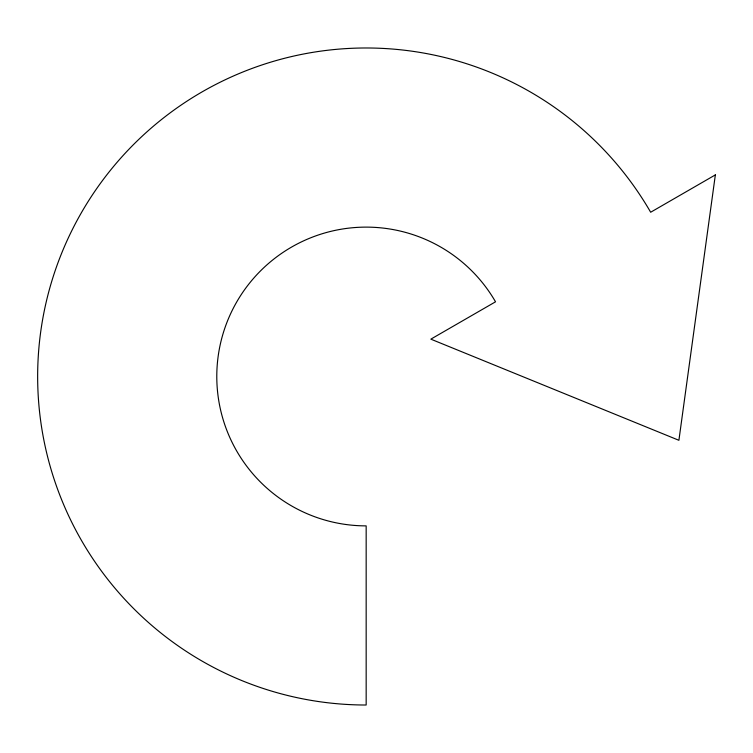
<?xml version="1.0" encoding="UTF-8"?>
<svg xmlns="http://www.w3.org/2000/svg" width="753" height="753" viewBox="0 0 753 753"><rect width="100%" height="100%" fill="white"/><g stroke="black" fill="none" stroke-linecap="round" stroke-linejoin="round"><path stroke-width="1.13" d="M715.35 174.894L678.905 440.298L430.848 339.151L495.53 301.812A149.376 149.376 0 0 0 236.8 301.812A149.376 149.376 0 0 0 366.165 525.876L366.165 705.015A328.515 328.515 0 0 1 81.663 212.242A328.515 328.515 0 0 1 650.667 212.242L715.35 174.894"/></g></svg>
